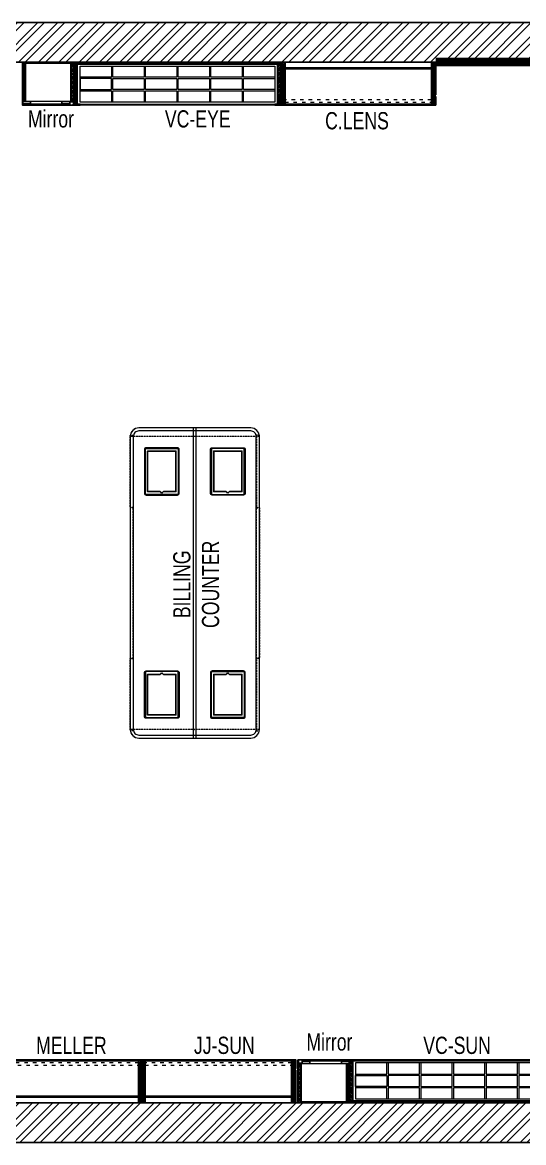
# Model space of a CAD drawing. Header units: feet. Extents: x 3261276 to 3279806, y -5766786 to -5760286.
# Drawn here: x 3271846 to 3274757, y -5766786 to -5760286 of the extents above; entities that cross this region are included whole.
import ezdxf

# ---------------------------------------------------------------- set-up
doc = ezdxf.new("R2010")
doc.units = ezdxf.units.FT
doc.header["$LTSCALE"] = 33
doc.header["$MEASUREMENT"] = 0
doc.linetypes.add('ACAD_ISO03W100', pattern=[30, 12, -18])
doc.linetypes.add('HIDDENX2', pattern=[0.75, 0.5, -0.25])
doc.layers.add('A-WALL', color=1, linetype='Continuous')
for name, color, linetype, lineweight in [('LENS-TEXT', 31, 'Continuous', 5), ('LENS_DIMENSION', 193, 'Continuous', 0), ('LENS_TEXT', 31, 'Continuous', 5), ('LK-FF&E FLOOR', 1, 'Continuous', 9), ('LK-FF&E WALL', 1, 'Continuous', 9), ('LK-MIRROR', 133, 'Continuous', 13), ('LN-ELEVATION-1', 81, 'Continuous', 25), ('LN-ELEVATION-2', 103, 'Continuous', 20), ('LN-ELEVATION-3', 125, 'Continuous', 18), ('LN-ELEVATION-4', 145, 'Continuous', 13), ('LN-HATCH', 251, 'Continuous', 0), ('PLANO-TXT', 252, 'Continuous', 5)]:
    doc.layers.add(name, color=color, linetype=linetype, lineweight=lineweight)
doc.styles.add('LK TXT', font='GILC____.TTF', dxfattribs={"height": 100})
pattern_1 = [(45, (7858054.0837, 3504049.203), (-4.4901280605, 4.4901280605), [])]
pattern_2 = [(45, (4208834.247, 1706614.74), (-4.4901280605, 4.4901280605), [])]
pattern_3 = [(45, (4209134.247, 1706614.74), (-4.4901280605, 4.4901280605), [])]
pattern_4 = [(45, (4209746.0415, 1706864.74), (-4.4901280605, 4.4901280605), [])]
pattern_5 = [(45, (4210046.0415, 1706864.74), (-4.4901280605, 4.4901280605), [])]

# ---------------------------------------------------------------- blocks, each defined once
blk = doc.blocks.new('I-PAD Frame')
at = {"color": 3, "linetype": 'Continuous'}
blk.add_lwpolyline([(357868.7, -232321.1), (358122.7, -232321.1, 0.414214), (358132.7, -232311.1), (358132.7, -232129.1, 0.414214), (358122.7, -232119.1), (357868.7, -232119.1, 0.414214), (357858.7, -232129.1), (357858.7, -232311.1, 0.414214)], format="xyb", close=True, dxfattribs=at)
at = {"color": 3, "linetype": 'Continuous', "lineweight": 25}
blk.add_lwpolyline([(358113.2, -232229.7), (358113.2, -232302.1), (357878.2, -232302.1), (357878.2, -232138.1), (358113.2, -232138.1), (358113.2, -232210.6, 0.327538), (358114.6, -232212.5, -0.733799), (358114.6, -232227.8, 0.327538)], format="xyb", close=True, dxfattribs=at)
blk = doc.blocks.new('Billing Counter 1800')
at = {"color": 5, "linetype": 'HIDDENX2', "ltscale": 0.025}
for p, q in [((-850, -375), (-850, 375)), ((850, -375), (850, 375))]:
    blk.add_line(p, q, dxfattribs=at)
at = {"color": 0, "linetype": 'Continuous'}
for p, q in [((850, 375), (-850, 375)), ((900, -325), (900, 325)), ((-850, -375), (850, -375))]:
    blk.add_line(p, q, dxfattribs=at)
at = {"color": 2, "linetype": 'Continuous'}
blk.add_line((849, -375), (850, -375), dxfattribs=at)
at = {"color": 2, "linetype": 'HIDDENX2', "ltscale": 0.025}
for points in [[(-858, 375), (-437.4, 375), (-437.4, 358), (-858, 358)], [(435.3, 375), (-435.3, 375), (-435.3, 358), (435.3, 358)], [(437.3, 375), (857.9, 375), (857.9, 358), (437.3, 358)], [(-858, -375), (-437.4, -375), (-437.4, -358), (-858, -358)], [(435.3, -375), (-435.3, -375), (-435.3, -358), (435.3, -358)], [(437.3, -375), (857.9, -375), (857.9, -358), (437.3, -358)]]:
    blk.add_lwpolyline(points, close=True, dxfattribs=at)
at = {"color": 5, "linetype": 'Continuous'}
for points in [[(-780.9, 97.3), (-513.9, 97.3), (-513.9, 286.2), (-780.9, 286.2)], [(780.9, 97.3), (513.9, 97.3), (513.9, 286.2), (780.9, 286.2)], [(-780.9, -97.3), (-513.9, -97.3), (-513.9, -286.2), (-780.9, -286.2)], [(780.9, -97.3), (513.9, -97.3), (513.9, -286.2), (780.9, -286.2)]]:
    blk.add_lwpolyline(points, close=True, dxfattribs=at)
at = {"color": 5, "linetype": 'HIDDENX2', "ltscale": 0.025}
blk.add_lwpolyline([(850, 8.5), (-850, 8.5), (-850, -8.5), (850, -8.5)], close=True, dxfattribs=at)
at = {"color": 0, "linetype": 'Continuous'}
for centre, start, end in [((-850, 325), 90, 180), ((850, 325), 0, 90), ((850, -325), 270, 0)]:
    blk.add_arc(centre, 50, start, end, dxfattribs=at)
at = {"layer": 'LN-ELEVATION-2'}
blk.add_line((-900, 325), (-900, -325), dxfattribs=at)
for points in [[(850, 375), (-850, 375, 0.414214), (-900, 325), (-900, -325, 0.414214), (-850, -375), (850, -375, 0.414214), (900, -325), (900, 325, 0.414214)], [(850, 357), (-850, 357, 0.414214), (-882, 325), (-882, -325, 0.414214), (-850, -357), (850, -357, 0.414214), (882, -325), (882, 325, 0.414214)]]:
    blk.add_lwpolyline(points, format="xyb", close=True, dxfattribs=at)
blk.add_lwpolyline([(-900, -8.5), (900, -8.5), (900, 8.5), (-900, 8.5)], close=True, dxfattribs=at)
blk.add_arc((-850, -325), 50, 180, 270, dxfattribs=at)
at = {"color": 2, "linetype": 'Continuous', "xscale": -1, "rotation": 180}
blk.add_blockref('I-PAD Frame', (-358643.2, -232028.4), dxfattribs=at)
at = {"color": 2, "linetype": 'Continuous', "rotation": 180}
blk.add_blockref('I-PAD Frame', (358643.2, -232028.4), dxfattribs=at)
at = {"color": 2, "linetype": 'Continuous'}
blk.add_blockref('I-PAD Frame', (-358643.2, 232028.4), dxfattribs=at)
at = {"color": 2, "linetype": 'Continuous', "xscale": -1}
blk.add_blockref('I-PAD Frame', (358643.2, 232028.4), dxfattribs=at)
at = {"layer": 'LENS-TEXT', "color": 0, "linetype": 'Continuous', "ltscale": 3, "insert": (-7.9, -8.9), "char_height": 100, "attachment_point": 5, "style": 'LK TXT'}
blk.add_mtext_dynamic_manual_height_columns('BILLING COUNTER', width=353.056, gutter_width=0.5, heights=[0], dxfattribs=at)
blk = doc.blocks.new('A$C4c1cf22f')
at = {"layer": 'LN-HATCH'}
h = blk.add_hatch(dxfattribs=at)
h.set_pattern_fill('ANSI32', color=256, scale=222)
h.set_pattern_definition([(45, (-3078826.565, 5459819.81), (-58.8666395, 58.8666395), []), (45, (-3078787.32, 5459819.81), (-58.8666395, 58.8666395), [])])
h.paths.add_polyline_path([(-4820, 0), (-4820, 230), (-10860, 230), (-10860, 0)])
h.paths.add_polyline_path([(-1690, 0), (-1690, 230), (-3790, 230), (-3790, 0)])
h.paths.add_polyline_path([(0, 0), (0, 6160), (-230, 6160), (-230, 2230), (-230, 450), (-660, 450), (-660, 0)])
h.paths.add_polyline_path([(-1460, 450), (-1460, 2230), (-1690, 2230), (-1690, 450)])
h.paths.add_polyline_path([(-230, 2000), (-230, 2230), (-790, 2230), (-790, 2000)])
h.paths.add_polyline_path([(-1690, 6270), (-1690, 6500), (-3790, 6500), (-3790, 6270)])
h.paths.add_polyline_path([(-4820, 6270), (-4820, 6500), (-16880, 6500), (-16880, 6270)])
h.paths.add_polyline_path([(-11880, 0), (-11880, 230), (-16880, 230), (-16880, 0)])
at = {"layer": 'A-WALL'}
for p, q in [((-4820, 6500), (-16880, 6500)), ((-4820, 6270), (-16880, 6270)), ((-10860, 230), (-4820, 230)), ((-10860, 0), (-4820, 0))]:
    blk.add_line(p, q, dxfattribs=at)
blk = doc.blocks.new('MIRROR')
at = {"layer": 'LN-HATCH', "ltscale": 0.5}
h = blk.add_hatch(dxfattribs=at)
h.set_pattern_fill('ANSI31', color=256, scale=2)
h.set_pattern_definition([(45, (4060433.7416, 1708720.787), (-4.4901280605, 4.4901280605), [])])
h.paths.add_polyline_path([(212.9, 101.3), (230.9, 101.3), (230.9, -127.7), (212.9, -127.7)])
h.paths.add_polyline_path([(230.9, 95.3), (494.9, 95.3), (494.9, 101.3), (230.9, 101.3)])
h.paths.add_polyline_path([(512.9, 101.3), (494.9, 101.3), (494.9, -127.7), (512.9, -127.7)])
at = {"layer": 'Defpoints'}
blk.add_lwpolyline([(512.9, 101.3), (212.9, 101.3), (212.9, -148.7), (512.9, -148.7)], close=True, dxfattribs=at)
at = {"layer": 'LN-ELEVATION-1'}
for points in [[(212.9, 101.3), (230.9, 101.3), (230.9, -127.7), (212.9, -127.7)], [(230.9, 95.3), (494.9, 95.3), (494.9, 101.3), (230.9, 101.3)], [(512.9, 101.3), (494.9, 101.3), (494.9, -127.7), (512.9, -127.7)], [(259.9, -141.7), (259.9, -127.7), (214.9, -127.7), (214.9, -148.7), (223.9, -148.7), (223.9, -147.2), (216.4, -147.2), (216.4, -141.7)], [(442.9, -141.7), (442.9, -127.7), (487.9, -127.7), (487.9, -148.7), (478.9, -148.7), (478.9, -147.2), (486.4, -147.2), (486.4, -141.7)], [(504.9, -148.7), (504.9, -147.2), (509.4, -147.2), (509.4, -129.2), (487.9, -129.2), (487.9, -127.7), (510.9, -127.7), (510.9, -148.7)]]:
    blk.add_lwpolyline(points, close=True, dxfattribs=at)
at = {"layer": 'LN-ELEVATION-2'}
blk.add_lwpolyline([(259.9, -141.7), (442.9, -141.7), (442.9, -127.7), (259.9, -127.7)], close=True, dxfattribs=at)
at = {"layer": 'LN-ELEVATION-2', "color": 4, "lineweight": 0}
blk.add_lwpolyline([(216.4, -141.7), (486.4, -141.7), (486.4, -147.2), (216.4, -147.2)], close=True, dxfattribs=at)
at = {"layer": 'LN-ELEVATION-4', "ltscale": 0.5}
blk.add_line((478.9, -148.7), (223.9, -148.7), dxfattribs=at)
blk = doc.blocks.new('VC HD 1200')
at = {"layer": 'LN-HATCH', "ltscale": 0.5}
h = blk.add_hatch(dxfattribs=at)
h.set_pattern_fill('ANSI31', color=256, scale=2)
h.set_pattern_definition([(45, (3760859.753, 1795248.936), (-4.490128061, 4.490128061), [])])
h.paths.add_polyline_path([(-1200, 250), (-1200, 60), (-1194, 60), (-1194, 50), (-1200, 50), (-1200, 6), (-1182, 6), (-1182, 250)])
h = blk.add_hatch(dxfattribs=at)
h.set_pattern_fill('ANSI31', color=256, scale=2)
h.set_pattern_definition(pattern_1)
h.paths.add_polyline_path([(0, 250), (0, 60), (-6, 60), (-6, 50), (0, 50), (0, 6), (-18, 6), (-18, 250)])
h = blk.add_hatch(dxfattribs=at)
h.set_pattern_fill('ANSI31', color=256, scale=2)
h.set_pattern_definition([(45, (7858047.0837, 3504049.203), (-4.4901280605, 4.4901280605), [])])
h.paths.add_polyline_path([(-1165, 6), (-1165, 0), (-1200, 0), (-1200, 6)])
h = blk.add_hatch(dxfattribs=at)
h.set_pattern_fill('ANSI31', color=256, scale=2)
h.set_pattern_definition(pattern_1)
h.paths.add_polyline_path([(-28, 6), (-28, 0), (0, 0), (0, 6)])
at = {"layer": 'LN-ELEVATION-1', "ltscale": 0.5}
for points in [[(-1200, 250), (-1200, 60), (-1194, 60), (-1194, 50), (-1200, 50), (-1200, 6), (-1182, 6), (-1182, 250)], [(-18, 238), (-1182, 238), (-1182, 244), (-18, 244)], [(0, 250), (0, 60), (-6, 60), (-6, 50), (0, 50), (0, 6), (-18, 6), (-18, 250)], [(-1165, 6), (-1165, 0), (-1200, 0), (-1200, 6)], [(-35, 6), (-35, 0), (0, 0), (0, 6)]]:
    blk.add_lwpolyline(points, close=True, dxfattribs=at)
at = {"layer": 'LN-ELEVATION-3', "ltscale": 0.5}
for p, q in [((-1182, 250), (-18, 250)), ((-1165, 6), (-35, 6)), ((-35, 0), (-1165, 0))]:
    blk.add_line(p, q, dxfattribs=at)
for points in [[(-1165, 226), (-35, 226), (-35, 18), (-1165, 18)], [(-1165, 226), (-983.3, 226), (-983.3, 162), (-1165, 162)], [(-975.3, 226), (-793.7, 226), (-793.7, 162), (-975.3, 162)], [(-785.7, 226), (-604, 226), (-604, 162), (-785.7, 162)], [(-596, 226), (-414.3, 226), (-414.3, 162), (-596, 162)], [(-406.3, 226), (-224.7, 226), (-224.7, 162), (-406.3, 162)], [(-216.7, 226), (-35, 226), (-35, 162), (-216.7, 162)], [(-1165, 90), (-983.3, 90), (-983.3, 154), (-1165, 154)], [(-975.3, 154), (-793.7, 154), (-793.7, 90), (-975.3, 90)], [(-785.7, 154), (-604, 154), (-604, 90), (-785.7, 90)], [(-596, 154), (-414.3, 154), (-414.3, 90), (-596, 90)], [(-406.3, 154), (-224.7, 154), (-224.7, 90), (-406.3, 90)], [(-216.7, 154), (-35, 154), (-35, 90), (-216.7, 90)], [(-1165, 82), (-983.3, 82), (-983.3, 18), (-1165, 18)], [(-975.3, 82), (-793.7, 82), (-793.7, 18), (-975.3, 18)], [(-785.7, 82), (-604, 82), (-604, 18), (-785.7, 18)], [(-596, 82), (-414.3, 82), (-414.3, 18), (-596, 18)], [(-406.3, 82), (-224.7, 82), (-224.7, 18), (-406.3, 18)], [(-216.7, 82), (-35, 82), (-35, 18), (-216.7, 18)]]:
    blk.add_lwpolyline(points, close=True, dxfattribs=at)
blk = doc.blocks.new('JJ SH 900')
at = {"layer": 'LN-HATCH', "ltscale": 0.5}
h = blk.add_hatch(dxfattribs=at)
h.set_pattern_fill('ANSI31', color=256, scale=50)
h.paths.add_polyline_path([(-911.8, 0), (-911.8, -190), (-905.8, -190), (-905.8, -200), (-911.8, -200), (-911.8, -244), (-886.8, -244), (-886.8, 0)])
h = blk.add_hatch(dxfattribs=at)
h.set_pattern_fill('ANSI31', color=256, scale=2)
h.set_pattern_definition(pattern_2)
h.paths.add_polyline_path([(-11.8, 0), (-11.8, -190), (-17.8, -190), (-17.8, -200), (-11.8, -200), (-11.8, -244), (-36.8, -244), (-36.8, 0)])
h = blk.add_hatch(dxfattribs=at)
h.set_pattern_fill('ANSI31', color=256, scale=2)
h.set_pattern_definition(pattern_3)
h.paths.add_polyline_path([(-36.8, -40), (-886.8, -40), (-886.8, -34), (-36.8, -34)])
h = blk.add_hatch(dxfattribs=at)
h.set_pattern_fill('ANSI31', color=256, scale=2)
h.set_pattern_definition(pattern_3)
h.paths.add_polyline_path([(-876.8, -244), (-876.8, -250), (-911.8, -250), (-911.8, -244)])
h = blk.add_hatch(dxfattribs=at)
h.set_pattern_fill('ANSI31', color=256, scale=2)
h.set_pattern_definition(pattern_2)
h.paths.add_polyline_path([(-46.8, -244), (-46.8, -250), (-11.8, -250), (-11.8, -244)])
at = {"layer": 'LN-ELEVATION-1', "ltscale": 0.5}
for points in [[(-911.8, 0), (-911.8, -190), (-905.8, -190), (-905.8, -200), (-911.8, -200), (-911.8, -244), (-886.8, -244), (-886.8, 0)], [(-11.8, 0), (-11.8, -190), (-17.8, -190), (-17.8, -200), (-11.8, -200), (-11.8, -244), (-36.8, -244), (-36.8, 0)], [(-36.8, -40), (-886.8, -40), (-886.8, -34), (-36.8, -34)], [(-876.8, -244), (-876.8, -250), (-911.8, -250), (-911.8, -244)], [(-46.8, -244), (-46.8, -250), (-11.8, -250), (-11.8, -244)]]:
    blk.add_lwpolyline(points, close=True, dxfattribs=at)
at = {"layer": 'LN-ELEVATION-3', "ltscale": 0.5}
for p, q in [((-886.8, 0), (-36.8, 0)), ((-876.8, -244), (-46.8, -244)), ((-46.8, -250), (-876.8, -250))]:
    blk.add_line(p, q, dxfattribs=at)
at = {"layer": 'LN-ELEVATION-4', "linetype": 'ACAD_ISO03W100', "ltscale": 0.05}
blk.add_lwpolyline([(-886.8, -220), (-36.8, -220), (-36.8, -232), (-886.8, -232)], close=True, dxfattribs=at)
blk = doc.blocks.new('CLENS 900')
at = {"layer": 'LN-HATCH', "ltscale": 0.5}
h = blk.add_hatch(dxfattribs=at)
h.set_pattern_fill('ANSI31', color=256, scale=50)
h.set_pattern_definition([(45, (911.795, 250), (-4.419417, 4.419417), [])])
h.paths.add_polyline_path([(0, 250), (0, 60), (6, 60), (6, 50), (0, 50), (0, 6), (25, 6), (25, 250)])
h = blk.add_hatch(dxfattribs=at)
h.set_pattern_fill('ANSI31', color=256, scale=2)
h.set_pattern_definition(pattern_5)
h.paths.add_polyline_path([(875, 210), (25, 210), (25, 216), (875, 216)])
h = blk.add_hatch(dxfattribs=at)
h.set_pattern_fill('ANSI31', color=256, scale=2)
h.set_pattern_definition(pattern_4)
h.paths.add_polyline_path([(900, 250), (900, 60), (894, 60), (894, 50), (900, 50), (900, 6), (875, 6), (875, 250)])
h = blk.add_hatch(dxfattribs=at)
h.set_pattern_fill('ANSI31', color=256, scale=2)
h.set_pattern_definition(pattern_5)
h.paths.add_polyline_path([(35, 6), (35, 0), (0, 0), (0, 6)])
h = blk.add_hatch(dxfattribs=at)
h.set_pattern_fill('ANSI31', color=256, scale=2)
h.set_pattern_definition(pattern_4)
h.paths.add_polyline_path([(865, 6), (865, 0), (900, 0), (900, 6)])
at = {"layer": 'LN-ELEVATION-1', "ltscale": 0.5}
for points in [[(0, 250), (0, 60), (6, 60), (6, 50), (0, 50), (0, 6), (25, 6), (25, 250)], [(875, 210), (25, 210), (25, 216), (875, 216)], [(900, 250), (900, 60), (894, 60), (894, 50), (900, 50), (900, 6), (875, 6), (875, 250)], [(35, 6), (35, 0), (0, 0), (0, 6)], [(865, 6), (865, 0), (900, 0), (900, 6)]]:
    blk.add_lwpolyline(points, close=True, dxfattribs=at)
at = {"layer": 'LN-ELEVATION-3', "ltscale": 0.5}
for p, q in [((25, 250), (875, 250)), ((35, 6), (865, 6)), ((865, 0), (35, 0))]:
    blk.add_line(p, q, dxfattribs=at)
at = {"layer": 'LN-ELEVATION-4', "linetype": 'ACAD_ISO03W100', "ltscale": 0.05}
blk.add_lwpolyline([(25, 30), (875, 30), (875, 18), (25, 18)], close=True, dxfattribs=at)

msp = doc.modelspace()

# ---------------------------------------------------------------- linework, layer by layer
at = {"layer": 'LK-MIRROR', "linetype": 'ACAD_ISO03W100', "ltscale": 0.05, "const_width": 50}
msp.add_lwpolyline([(3275366.5, -5760615.9), (3274986.5, -5760615.9), (3274986.5, -5760515.9), (3274246.5, -5760515.9)], dxfattribs=at)

# ---------------------------------------------------------------- block references
at = {"layer": 'LENS_DIMENSION'}
msp.add_blockref('A$C4c1cf22f', (3279806.5, -5766785.9), dxfattribs=at)
at = {"layer": 'LK-FF&E FLOOR', "rotation": 90}
msp.add_blockref('Billing Counter 1800', (3272847.5, -5763538.8), dxfattribs=at)
at = {"layer": 'LK-FF&E WALL'}
for name, p in [('MIRROR', (3271633.5, -5760617.2)), ('VC HD 1200', (3273346.5, -5760765.9))]:
    msp.add_blockref(name, p, dxfattribs=at)
at = {"layer": 'LK-FF&E WALL', "xscale": -1}
msp.add_blockref('CLENS 900', (3274246.5, -5760765.9), dxfattribs=at)
at = {"layer": 'LK-FF&E WALL', "xscale": -1, "rotation": 180}
for name, p in [('JJ SH 900', (3272558.3, -5766555.9)), ('JJ SH 900', (3273446.5, -5766555.9)), ('VC HD 1200', (3274946.5, -5766305.9))]:
    msp.add_blockref(name, p, dxfattribs=at)
at = {"layer": 'LK-FF&E WALL', "rotation": 180}
msp.add_blockref('MIRROR', (3273959.4, -5766454.6), dxfattribs=at)

# ---------------------------------------------------------------- texts
at = {"layer": 'LENS-TEXT', "linetype": 'Continuous', "ltscale": 3, "insert": (3272012.4, -5760846.4), "char_height": 100, "width": 271.785, "attachment_point": 5, "style": 'LK TXT'}
msp.add_mtext('Mirror', dxfattribs=at)
at = {"layer": 'LENS_TEXT', "linetype": 'Continuous', "ltscale": 3, "insert": (3273629.3, -5766202.6), "char_height": 100, "width": 324.474, "attachment_point": 5, "style": 'LK TXT'}
msp.add_mtext('{\\C7;Mirror}', dxfattribs=at)
at = {"layer": 'PLANO-TXT', "linetype": 'Continuous', "ltscale": 3, "char_height": 100, "attachment_point": 5, "style": 'LK TXT'}
for s, insert, width in [('VC-EYE', (3272864.7, -5760846.4), 271.785), ('C.LENS', (3273789.4, -5760857.1), 221.058), ('MELLER ', (3272130.9, -5766222.2), 221.058), ('JJ-SUN', (3273019.1, -5766222.2), 221.058), ('VC-SUN', (3274370.6, -5766222.2), 221.058)]:
    msp.add_mtext(s, dxfattribs=dict(at, insert=insert, width=width))

doc.saveas('drawing.dxf')
